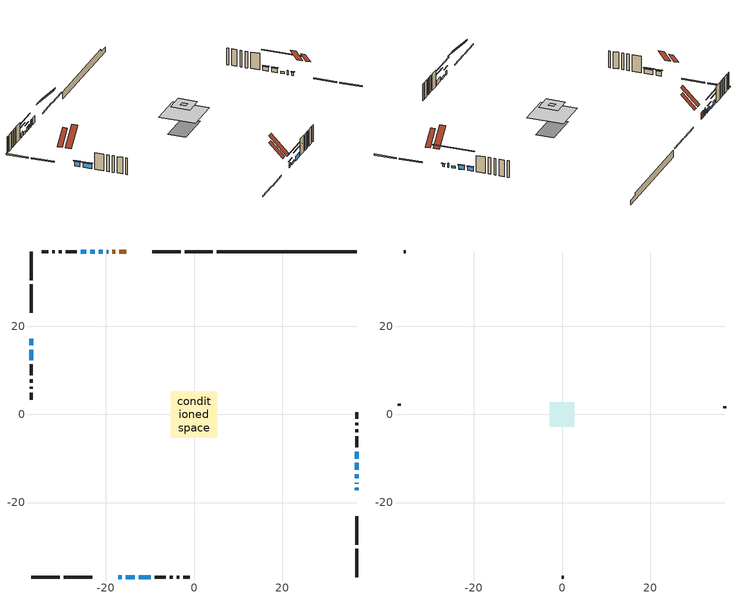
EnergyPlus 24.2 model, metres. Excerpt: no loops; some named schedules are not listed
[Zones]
conditioned space
 floor adiabatic (AdiabaticFloorConstruction): -5.29,-5.29 -5.29,5.29 5.29,5.29 5.29,-5.29 z3.5
 floor foundation (Slab1 construction): -5.33,-2.6 -5.33,2.6 5.33,2.6 5.33,-2.6 z-1.07
 wall outside (RimJoist1 construction): 4.29,36.92 -2.08,36.92 / -36.92,-36.92 -30.55,-36.92 / -36.92,36.92 -36.92,30.55 / 36.92,-36.92 36.92,-30.55 z1.06:1.36
 wall outside (RimJoist3 construction): -3.01,36.92 -9.51,36.92 / -29.62,-36.92 -23.12,-36.92 / -36.92,29.62 -36.92,23.12 / 36.92,-29.62 36.92,-23.12 z1.06:1.36
 wall outside (AdiabaticWallConstruction 1): -15.42,36.92 -17.01,36.92 / -17.93,36.92 -18.61,36.92 z1.06:3.09
 wall outside (AdiabaticWallConstruction): -19.54,36.92 -19.85,36.92 / 36.92,-15.77 36.92,-15.46 / -20.77,36.92 -21.59,36.92 / -17.21,-36.92 -16.39,-36.92 / 36.92,-12.59 36.92,-10.97 / 36.92,-10.04 36.92,-8.41 z1.06:2.28; 36.92,-17.21 36.92,-16.7 z1.06:1.82; 36.92,-14.54 36.92,-13.52 / -22.51,36.92 -23.53,36.92 / -15.47,-36.92 -13.43,-36.92 z1.06:1.67; -24.46,36.92 -25.68,36.92 / -12.51,-36.92 -9.87,-36.92 / -36.92,17.21 -36.92,15.68 / -36.92,14.76 -36.92,12.32 z1.06:2.38
 wall outside (Wall1 construction): -26.61,36.92 -29.1,36.92 / -8.94,-36.92 -6.45,-36.92 / -36.92,11.39 -36.92,8.9 / 36.92,-7.48 36.92,-4.99 z1.06:5.94
 wall outside (Wall2 construction): -30.03,36.92 -30.74,36.92 / -5.52,-36.92 -4.8,-36.92 / -36.92,7.97 -36.92,7.25 / 36.92,-4.06 36.92,-3.35 z1.06:5.94
 wall outside (Wall3 construction): -31.67,36.92 -32.17,36.92 / -3.87,-36.92 -3.38,-36.92 / -36.92,6.32 -36.92,5.83 / 36.92,-2.42 36.92,-1.92 z1.06:5.94
 wall outside (Wall4 construction): -33.1,36.92 -34.6,36.92 / -2.45,-36.92 -0.94,-36.92 / -36.92,4.9 -36.92,3.39 / 36.92,-0.99 36.92,0.51 z1.06:5.94
 wall foundation (FoundationWall1 construction): 5.22,36.92,-1.07 5.22,36.92,1.06 33.75,36.92,1.06 33.75,36.92,0.28 36.92,36.92,0.28 36.92,36.92,-1.07
 window (WindowConstruction 9): -19.54,36.92 -19.84,36.92 z1.06:2.28
 window (WindowConstruction 6): 36.92,-17.21 36.92,-16.7 z1.06:1.82
 window (WindowConstruction 10): 36.92,-15.77 36.92,-15.47 z1.06:2.28
 window (WindowConstruction 7): -20.77,36.92 -21.59,36.92 z1.06:2.28
 window (WindowConstruction 8): -17.21,-36.92 -16.39,-36.92 z1.06:2.28
 window (WindowConstruction 11): 36.92,-14.54 36.92,-13.52 z1.06:1.67
 window (WindowConstruction 12): -22.52,36.92 -23.53,36.92 z1.06:1.67
 window (WindowConstruction 13): -15.47,-36.92 -13.44,-36.92 z1.06:1.67
 window (WindowConstruction): 36.92,-12.59 36.92,-10.97 z1.06:2.28
 window (WindowConstruction 1): -24.46,36.92 -25.68,36.92 z1.06:2.38
 window (WindowConstruction 2): -12.51,-36.92 -9.87,-36.92 z1.06:2.38
 window (WindowConstruction 3): -36.92,17.21 -36.92,15.68 z1.06:2.38
 window (WindowConstruction 4): -36.92,14.76 -36.92,12.32 z1.06:2.38
 window (WindowConstruction 5): 36.92,-10.04 36.92,-8.41 z1.06:2.28
 door (Door): -15.42,36.92 -17.01,36.92 z1.06:3.09
 door (Door 1): -17.94,36.92 -18.61,36.92 z1.06:3.09
 ceiling adiabatic (AdiabaticFloorConstruction): 5.29,-5.29 5.29,5.29 -5.29,5.29 -5.29,-5.29 z3.5
 roof outside (Roof1 construction): -11.84,36.92,5.94 -11.84,32.96,9.9 -10.44,32.96,9.9 -10.44,36.92,5.94; -20.79,-36.92,5.94 -20.79,-32.96,9.9 -22.19,-32.96,9.9 -22.19,-36.92,5.94; -36.92,20.79,5.94 -32.96,20.79,9.9 -32.96,22.19,9.9 -36.92,22.19,5.94; 36.92,-20.79,5.94 32.96,-20.79,9.9 32.96,-22.19,9.9 36.92,-22.19,5.94
attic - vented
 floor to conditioned space (Floor1 construction Reversed): -0.75,-0.75 -0.75,0.75 0.75,0.75 0.75,-0.75 z5.94
 floor to conditioned space (Floor2 construction Reversed): -2.8,-2.8 -2.8,2.8 2.8,2.8 2.8,-2.8 z5.94
 wall outside (Wall5 construction): -35.53,36.92 -35.99,36.92 / -0.01,-36.92 0.44,-36.92 / -36.92,2.46 -36.92,2.01 / 36.92,1.44 36.92,1.9 z1.06:5.94
 roof outside (Roof2 construction): -14.49,36.92,5.94 -14.49,32.05,10.81 -12.77,32.05,10.81 -12.77,36.92,5.94; -18.14,-36.92,5.94 -18.14,-32.05,10.81 -19.86,-32.05,10.81 -19.86,-36.92,5.94; -36.92,18.14,5.94 -32.05,18.14,10.81 -32.05,19.86,10.81 -36.92,19.86,5.94; 36.92,-18.14,5.94 32.05,-18.14,10.81 32.05,-19.86,10.81 36.92,-19.86,5.94
shading: 36.92,-16.5 36.92,-17.41 37.22,-17.41 37.22,-16.5 z2.02; -22.5,36.92 -19.86,36.92 -19.86,37.07 -22.5,37.07 z3.19; -15.48,-36.92 -18.12,-36.92 -18.12,-37.07 -15.48,-37.07 z3.19; 36.92,-8.03 36.92,-20.03 37.22,-20.03 37.22,-8.03 z7.16; -27.19,36.92 -18.86,36.92 -18.86,37.07 -27.19,37.07 z5.33; -9.77,-36.92 -19.13,-36.92 -19.13,-37.07 -9.77,-37.07 z5.33; 36.92,-10.82 36.92,-12.74 37.22,-12.74 37.22,-10.82 z2.43; -27.51,36.92 -22.63,36.92 -22.63,37.07 -27.51,37.07 z4.21; -8.04,-36.92 -14.34,-36.92 -14.34,-37.07 -8.04,-37.07 z4.21; -36.92,15.39 -36.92,17.51 -37.22,17.51 -37.22,15.39 z2.68; -36.92,12.02 -36.92,15.05 -37.22,15.05 -37.22,12.02 z2.68; 36.92,-8.26 36.92,-10.19 37.22,-10.19 37.22,-8.26 z2.43
[Building]
Building 1: Terrain=Suburbs
[Site:Location]
Ottawa Intl AP_ON: Latitude {deg}=45.32; Longitude {deg}=-75.67; Time Zone {hr}=-5; Elevation {m}=115; Keep Site Location Information=Yes
[Site:GroundTemperature:Shallow]
1.18808, -1.19398, -1.38475, -0.254337, 4.28362, 8.80044, 12.7163, 15.1969, 15.4076, 13.3901, 9.57408, 5.19582
[Site:WaterMainsTemperature]
Calculation Method=Schedule; Temperature Schedule=mains temperature schedule
[Material] Roughness=Rough; Thermal Absorptance=0.9
Name | Thickness {m} | Conductivity {W/m-K} | Density {kg/m3} | Specific Heat {J/kg-K} | Solar Absorptance | Visible Absorptance
asphalt or fiberglass shingles | 0.00635 | 0.162714 | 1121.4 | 1465.45 | 0.4 | 0.4
ceiling loosefill ins | 0.0846667 | 0.0480833 | 16.02 | 1046.75 | 0.7 | 0.7
ceiling stud and cavity | 0.1397 | 0.0978263 | 65.682 | 1177.47 | 0.7 | 0.7
ceiling stud and cavity 1 | 0.1397 | 0.0942247 | 65.682 | 1177.47 | 0.7 | 0.7
concrete 4.0 in. | 0.1016 | 1.803125 | 2242.8 | 837.4 | 0.7 | 0.7
concrete 8.0 in. | 0.2032 | 1.803125 | 2242.8 | 837.4 | 0.7 | 0.7
door material | 0.04445 | 0.188738 | 512.64 | 1214.23 | 0.7 | 0.7
floor covering | 0.0127 | 0.0433444 | 54.468 | 1339.84 | 0.6 | 0.6
floor rigid ins; wall rigid ins | 0.512978 | 0.029427 | 32.04 | 1214.23 | 0.7 | 0.7
floor stud and cavity | 0.1397 | 1.75129 | 37.0049 | 1207.88 | 0.7 | 0.7
furniture material conditioned space 1 | 0.1524 | 0.115458 | 640.8 | 1214.23 | 0.6 | 0.6
gypsum board | 0.0127 | 0.160291 | 801 | 837.4 | 0.6 | 0.6
osb sheathing 0.5 in. | 0.0127 | 0.115458 | 512.64 | 1214.23 | 0.7 | 0.7
osb sheathing 0.75 in. | 0.01905 | 0.115458 | 512.64 | 1214.23 | 0.7 | 0.7
rim joist stud and cavity | 0.0508 | 0.151479 | 50.32683 | 1063.81 | 0.6 | 0.6
rim joist stud and cavity 1 | 0.0508 | 0.409482 | 50.32683 | 1063.81 | 0.6 | 0.6
roof rigid ins | 0.051816 | 0.029427 | 32.04 | 1214.23 | 0.7 | 0.7
roof stud and cavity | 0.2032 | 0.203013 | 78.34581 | 1123.46 | 0.7 | 0.7
wall stud and cavity | 0.1397 | 0.443252 | 139.0536 | 1170.24 | 0.7 | 0.7
wall stud and cavity 1 | 0.1397 | 0.435945 | 139.0536 | 1170.24 | 0.7 | 0.7
wall stud and cavity 2 | 0.1397 | 0.440789 | 139.0536 | 1170.24 | 0.7 | 0.7
wall stud and cavity 3 | 0.1397 | 0.114486 | 139.0536 | 1170.24 | 0.7 | 0.7
wall stud and cavity 4 | 0.0889 | 6.9971 | 50.32683 | 1063.81 | 0.6 | 0.6
wall stud and cavity 5 | 0.0889 | 0.380278 | 52.3479 | 1209.89 | 0.7 | 0.7
wall stud and cavity 6 | 0.0889 | 0.391764 | 83.0341 | 1211.67 | 0.7 | 0.7
wood siding | 0.0254 | 0.102417 | 544.68 | 1172.36 | 0.4 | 0.4
wood siding 1 | 0.00254 | 0.102417 | 544.68 | 1172.36 | 0.4 | 0.4
wood siding 2; wood siding 3; wood siding 4 | 0.0254 | 0.102417 | 544.68 | 1172.36 | 0.7 | 0.7
[WindowMaterial:SimpleGlazingSystem]
Name | U-Factor {W/m2-K} | Solar Heat Gain Coefficient
WindowMaterial | 2.78392 | 0.68
WindowMaterial 1 | 2.78052 | 0.67
WindowMaterial 2 | 2.78222 | 0.67
WindowMaterial 3 | 2.78847 | 0.69
WindowMaterial 4 | 2.77257 | 0.64
WindowMaterial 5 | 2.74702 | 0.58
WindowMaterial 6 | 3.00026 | 0.58
WindowMaterial 7 | 2.76064 | 0.61
[Construction]
AdiabaticFloorConstruction: floor stud and cavity, floor rigid ins, osb sheathing 0.75 in., floor covering
AdiabaticWallConstruction: wood siding 3, wall rigid ins, wall stud and cavity 5, gypsum board
AdiabaticWallConstruction 1: wood siding 4, wall rigid ins, wall stud and cavity 5, gypsum board
Door; Door 1: door material
Floor1 construction Reversed: gypsum board, ceiling stud and cavity, ceiling loosefill ins
Floor2 construction Reversed: gypsum board, ceiling stud and cavity 1, ceiling loosefill ins
FoundationWall1 construction: concrete 8.0 in.
furniture construction conditioned space 1: furniture material conditioned space 1
PartitionWallConstruction: gypsum board, wall stud and cavity 6, gypsum board
RimJoist1 construction: wood siding 2, rim joist stud and cavity
RimJoist3 construction: wood siding 2, rim joist stud and cavity 1
Roof1 construction: asphalt or fiberglass shingles, roof rigid ins, osb sheathing 0.75 in., roof stud and cavity, gypsum board
Roof2 construction: asphalt or fiberglass shingles
Slab1 construction: concrete 4.0 in.
Wall1 construction: wood siding, osb sheathing 0.5 in., wall stud and cavity, gypsum board
Wall2 construction: wood siding, osb sheathing 0.5 in., wall stud and cavity 1, gypsum board
Wall3 construction: wood siding, osb sheathing 0.5 in., wall stud and cavity 2, gypsum board
Wall4 construction: wood siding, osb sheathing 0.5 in., wall stud and cavity 3, gypsum board
Wall5 construction: wood siding 1, wall stud and cavity 4
WindowConstruction; WindowConstruction 3: WindowMaterial
WindowConstruction 1: WindowMaterial 1
WindowConstruction 10; WindowConstruction 9: WindowMaterial 6
WindowConstruction 11; WindowConstruction 12; WindowConstruction 13: WindowMaterial 7
WindowConstruction 2: WindowMaterial 2
WindowConstruction 4: WindowMaterial 3
WindowConstruction 5; WindowConstruction 7; WindowConstruction 8: WindowMaterial 4
WindowConstruction 6: WindowMaterial 5
[Zone] Multiplier=1; Part of Total Floor Area=Yes
Name | Volume {m3}
attic - vented | 22.9327
conditioned space | 382.5
[Space]
Name | Zone | Volume {m3}
attic - vented 1 | attic - vented | 22.9327
conditioned space 1 | conditioned space | 382.5
[ZoneInfiltration:EffectiveLeakageArea]
infil attic - vented 1: Zone or Space=attic - vented 1; Schedule=Always On Discrete; Effective Air Leakage Area {cm2}=1413.89; Stack Coefficient=0.000677973; Wind Coefficient=1.75924e-05
[ZoneMixing]
whole house fan mix: Zone or Space=attic - vented; Schedule=Always On Continuous; Design Flow Rate Calculation Method=Flow/Zone; Design Flow Rate {m3/s}=0; Source Zone or Space=conditioned space
[SurfaceProperty:ExposedFoundationPerimeter]
Slab1: Exposed Perimeter Calculation Method=TotalExposedPerimeter; Total Exposed Perimeter {m}=31.7
[InternalMass] Zone or ZoneList=conditioned space; Space or SpaceList=conditioned space 1
Name | Construction | Surface Area {m2}
furniture mass conditioned space 1 | furniture construction conditioned space 1 | 66.8802
partition wall mass | PartitionWallConstruction | 167.2
[Lights]
interior lighting: Zone or ZoneList or Space or SpaceList=conditioned space 1; Schedule=interior lighting schedule; Design Level Calculation Method=LightingLevel; Lighting Level {W}=343.2; Return Air Fraction=0; Fraction Radiant=0.6; Fraction Visible=0.2; Fraction Replaceable=1
[People]
occupants: Zone or ZoneList or Space or SpaceList=conditioned space 1; Number of People Schedule=occupants schedule; Number of People Calculation Method=People; Number of People=3; Fraction Radiant=0.314171; Sensible Heat Fraction=0.56303; Activity Level Schedule=occupants activity schedule; Carbon Dioxide Generation Rate {m3/s-W}=0; Enable ASHRAE 55 Comfort Warnings=No; Mean Radiant Temperature Calculation Type=EnclosureAveraged
[ElectricEquipment] Zone or ZoneList or Space or SpaceList=conditioned space 1; Design Level Calculation Method=EquipmentLevel
Name | Schedule | Design Level {W} | Fraction Latent | Fraction Radiant | Fraction Lost
clothes dryer | clothes dryer schedule | 140.772 | 0.015 | 0.081 | 0.85
clothes washer | clothes washer schedule | 32.1985 | 0.03 | 0.162 | 0.7
cooking range | cooking range schedule | 215.147 | 0.08 | 0.432 | 0.2
dishwasher | dishwasher schedule | 66.8632 | 0.3 | 0.18 | 0.4
fridge | fridge schedule | 72.9452 | 0 | 0.6 | 0
mech vent bath fan 0 | mech vent bath fan 0 schedule | 50.2 | 0 | 0 | 1
mech vent house fan | mech vent house fan schedule | 0 | 0 | 0 | 1
mech vent house fan cfis | mech vent house fan cfis schedule | 0 | 0 | 0 | 0
misc plug loads | misc plug loads schedule | 494.7 | 0.045 | 0.513 | 0.1
whole house fan | Always On Discrete | 0 | 0 | 0 | 1
[OtherEquipment] Zone or ZoneList or Space or SpaceList=conditioned space 1; Design Level Calculation Method=EquipmentLevel
Name | Fuel Type | Schedule | Design Level {W} | Fraction Latent | Fraction Radiant | Fraction Lost
clothes dryer 1 | Electricity | clothes dryer schedule | 0 | 0.015 | 0.081 | 0.85
cooking range 1 | Electricity | cooking range schedule | 0 | 0.08 | 0.432 | 0.2
general water use latent | None | general water use schedule | 62.594 | 1 | 0 | 0
general water use sensible | None | general water use schedule | -61.6891 | 0 | 0.6 | 0
mech vent house fan latent load | None | Always On Discrete | 0 | 1 | 0 | 0
mech vent house fan sensible load | None | Always On Discrete | 0 | 0 | 0 | 0
water heater energy adjustment1 | Electricity | Always On Discrete | 0.01 | 0 | 0 | 1
[ZoneInfiltration:DesignFlowRate] Zone or ZoneList or Space or SpaceList=conditioned space 1; Schedule=Always On Discrete; Design Flow Rate Calculation Method=Flow/Zone; Design Flow Rate {m3/s}=0
infil flow; natural vent flow; whole house fan flow
[Foundation:Kiva]
Foundation Kiva 1: Initial Indoor Air Temperature {C}=18; Wall Height Above Grade {m}=1.06; Wall Depth Below Slab {m}=0.2032
[Foundation:Kiva:Settings]
Soil Conductivity {W/m-K}=0.849921; Soil Density {kg/m3}=1842.3; Soil Specific Heat {J/kg-K}=418.7; Ground Solar Absorptivity=0.9; Ground Thermal Absorptivity=0.9; Ground Surface Roughness {m}=0.03; Far-Field Width {m}=40; Deep-Ground Boundary Condition=ZeroFlux; Deep-Ground Depth {m}=40; Minimum Cell Dimension {m}=0.2; Maximum Cell Growth Coefficient=3; Simulation Timestep=Timestep
[Exterior:Lights]
exterior lighting: Schedule=exterior lighting schedule; Design Level {W}=75.6
[Schedule:Constant]
Name | Hourly Value
Always On Continuous; mech vent house fan schedule; mech vent house fan cfis schedule; Always On Discrete | 1
occupants activity schedule | 117.228
fridge schedule | 0
[Schedule:Week:Daily]
interior lighting schedule Week Rule - Jan1-Jan27: interior lighting schedule day, interior lighting schedule day, interior lighting schedule day, interior lighting schedule day, interior lighting schedule day, interior lighting schedule day, interior lighting schedule day, interior lighting schedule default day, interior lighting schedule default day, interior lighting schedule default day, interior lighting schedule default day, interior lighting schedule default day
interior lighting schedule Week Rule - Jan28-Feb3: interior lighting schedule day, interior lighting schedule day, interior lighting schedule day, interior lighting schedule day, interior lighting schedule day 1, interior lighting schedule day 1, interior lighting schedule day 1, interior lighting schedule default day, interior lighting schedule default day, interior lighting schedule default day, interior lighting schedule default day, interior lighting schedule default day
interior lighting schedule Week Rule - Feb4-Feb24: interior lighting schedule day 1, interior lighting schedule day 1, interior lighting schedule day 1, interior lighting schedule day 1, interior lighting schedule day 1, interior lighting schedule day 1, interior lighting schedule day 1, interior lighting schedule default day, interior lighting schedule default day, interior lighting schedule default day, interior lighting schedule default day, interior lighting schedule default day
interior lighting schedule Week Rule - Feb25-Mar3: interior lighting schedule day 1, interior lighting schedule day 1, interior lighting schedule day 1, interior lighting schedule day 1, interior lighting schedule day 2, interior lighting schedule day 2, interior lighting schedule day 2, interior lighting schedule default day, interior lighting schedule default day, interior lighting schedule default day, interior lighting schedule default day, interior lighting schedule default day
interior lighting schedule Week Rule - Mar4-Mar31: interior lighting schedule day 2, interior lighting schedule day 2, interior lighting schedule day 2, interior lighting schedule day 2, interior lighting schedule day 2, interior lighting schedule day 2, interior lighting schedule day 2, interior lighting schedule default day, interior lighting schedule default day, interior lighting schedule default day, interior lighting schedule default day, interior lighting schedule default day
interior lighting schedule Week Rule - Apr1-Apr28: interior lighting schedule day 3, interior lighting schedule day 3, interior lighting schedule day 3, interior lighting schedule day 3, interior lighting schedule day 3, interior lighting schedule day 3, interior lighting schedule day 3, interior lighting schedule default day, interior lighting schedule default day, interior lighting schedule default day, interior lighting schedule default day, interior lighting schedule default day
interior lighting schedule Week Rule - Apr29-May5: interior lighting schedule day 3, interior lighting schedule day 3, interior lighting schedule day 4, interior lighting schedule day 4, interior lighting schedule day 4, interior lighting schedule day 4, interior lighting schedule day 4, interior lighting schedule default day, interior lighting schedule default day, interior lighting schedule default day, interior lighting schedule default day, interior lighting schedule default day
interior lighting schedule Week Rule - May6-May26: interior lighting schedule day 4, interior lighting schedule day 4, interior lighting schedule day 4, interior lighting schedule day 4, interior lighting schedule day 4, interior lighting schedule day 4, interior lighting schedule day 4, interior lighting schedule default day, interior lighting schedule default day, interior lighting schedule default day, interior lighting schedule default day, interior lighting schedule default day
interior lighting schedule Week Rule - May27-Jun2: interior lighting schedule day 4, interior lighting schedule day 4, interior lighting schedule day 4, interior lighting schedule day 4, interior lighting schedule day 4, interior lighting schedule day 5, interior lighting schedule day 5, interior lighting schedule default day, interior lighting schedule default day, interior lighting schedule default day, interior lighting schedule default day, interior lighting schedule default day
interior lighting schedule Week Rule - Jun3-Jun30: interior lighting schedule day 5, interior lighting schedule day 5, interior lighting schedule day 5, interior lighting schedule day 5, interior lighting schedule day 5, interior lighting schedule day 5, interior lighting schedule day 5, interior lighting schedule default day, interior lighting schedule default day, interior lighting schedule default day, interior lighting schedule default day, interior lighting schedule default day
interior lighting schedule Week Rule - Jul1-Jul28: interior lighting schedule day 6, interior lighting schedule day 6, interior lighting schedule day 6, interior lighting schedule day 6, interior lighting schedule day 6, interior lighting schedule day 6, interior lighting schedule day 6, interior lighting schedule default day, interior lighting schedule default day, interior lighting schedule default day, interior lighting schedule default day, interior lighting schedule default day
interior lighting schedule Week Rule - Jul29-Aug4: interior lighting schedule day 6, interior lighting schedule day 6, interior lighting schedule day 6, interior lighting schedule day 7, interior lighting schedule day 7, interior lighting schedule day 7, interior lighting schedule day 7, interior lighting schedule default day, interior lighting schedule default day, interior lighting schedule default day, interior lighting schedule default day, interior lighting schedule default day
interior lighting schedule Week Rule - Aug5-Aug25: interior lighting schedule day 7, interior lighting schedule day 7, interior lighting schedule day 7, interior lighting schedule day 7, interior lighting schedule day 7, interior lighting schedule day 7, interior lighting schedule day 7, interior lighting schedule default day, interior lighting schedule default day, interior lighting schedule default day, interior lighting schedule default day, interior lighting schedule default day
interior lighting schedule Week Rule - Aug26-Sep1: interior lighting schedule day 7, interior lighting schedule day 7, interior lighting schedule day 7, interior lighting schedule day 7, interior lighting schedule day 7, interior lighting schedule day 7, interior lighting schedule day 8, interior lighting schedule default day, interior lighting schedule default day, interior lighting schedule default day, interior lighting schedule default day, interior lighting schedule default day
interior lighting schedule Week Rule - Sep2-Sep29: interior lighting schedule day 8, interior lighting schedule day 8, interior lighting schedule day 8, interior lighting schedule day 8, interior lighting schedule day 8, interior lighting schedule day 8, interior lighting schedule day 8, interior lighting schedule default day, interior lighting schedule default day, interior lighting schedule default day, interior lighting schedule default day, interior lighting schedule default day
interior lighting schedule Week Rule - Sep30-Oct6: interior lighting schedule day 8, interior lighting schedule day 9, interior lighting schedule day 9, interior lighting schedule day 9, interior lighting schedule day 9, interior lighting schedule day 9, interior lighting schedule day 9, interior lighting schedule default day, interior lighting schedule default day, interior lighting schedule default day, interior lighting schedule default day, interior lighting schedule default day
interior lighting schedule Week Rule - Oct7-Oct27: interior lighting schedule day 9, interior lighting schedule day 9, interior lighting schedule day 9, interior lighting schedule day 9, interior lighting schedule day 9, interior lighting schedule day 9, interior lighting schedule day 9, interior lighting schedule default day, interior lighting schedule default day, interior lighting schedule default day, interior lighting schedule default day, interior lighting schedule default day
interior lighting schedule Week Rule - Oct28-Nov3: interior lighting schedule day 9, interior lighting schedule day 9, interior lighting schedule day 9, interior lighting schedule day 9, interior lighting schedule day 10, interior lighting schedule day 10, interior lighting schedule day 10, interior lighting schedule default day, interior lighting schedule default day, interior lighting schedule default day, interior lighting schedule default day, interior lighting schedule default day
interior lighting schedule Week Rule - Nov4-Nov24: interior lighting schedule day 10, interior lighting schedule day 10, interior lighting schedule day 10, interior lighting schedule day 10, interior lighting schedule day 10, interior lighting schedule day 10, interior lighting schedule day 10, interior lighting schedule default day, interior lighting schedule default day, interior lighting schedule default day, interior lighting schedule default day, interior lighting schedule default day
interior lighting schedule Week Rule - Nov25-Dec1: interior lighting schedule day 10, interior lighting schedule day 10, interior lighting schedule day 10, interior lighting schedule day 10, interior lighting schedule day 10, interior lighting schedule day 10, interior lighting schedule day 11, interior lighting schedule default day, interior lighting schedule default day, interior lighting schedule default day, interior lighting schedule default day, interior lighting schedule default day
interior lighting schedule Week Rule - Dec2-Dec31: interior lighting schedule day 11, interior lighting schedule day 11, interior lighting schedule day 11, interior lighting schedule day 11, interior lighting schedule day 11, interior lighting schedule day 11, interior lighting schedule day 11, interior lighting schedule default day, interior lighting schedule default day, interior lighting schedule default day, interior lighting schedule default day, interior lighting schedule default day
occupants schedule Week Rule - Jan1-Dec31: occupants schedule day, occupants schedule day, occupants schedule day, occupants schedule day, occupants schedule day, occupants schedule day, occupants schedule day, occupants schedule default day, occupants schedule default day, occupants schedule default day, occupants schedule default day, occupants schedule default day
clothes dryer schedule Week Rule - Jan1-Dec31: clothes dryer schedule day, clothes dryer schedule day, clothes dryer schedule day, clothes dryer schedule day, clothes dryer schedule day, clothes dryer schedule day, clothes dryer schedule day, clothes dryer schedule default day, clothes dryer schedule default day, clothes dryer schedule default day, clothes dryer schedule default day, clothes dryer schedule default day
clothes washer schedule Week Rule - Jan1-Dec31: clothes washer schedule day, clothes washer schedule day, clothes washer schedule day, clothes washer schedule day, clothes washer schedule day, clothes washer schedule day, clothes washer schedule day, clothes washer schedule default day, clothes washer schedule default day, clothes washer schedule default day, clothes washer schedule default day, clothes washer schedule default day
cooking range schedule Week Rule - Jan1-Dec31: cooking range schedule day, cooking range schedule day, cooking range schedule day, cooking range schedule day, cooking range schedule day, cooking range schedule day, cooking range schedule day, cooking range schedule default day, cooking range schedule default day, cooking range schedule default day, cooking range schedule default day, cooking range schedule default day
dishwasher schedule Week Rule - Jan1-Dec31: dishwasher schedule day, dishwasher schedule day, dishwasher schedule day, dishwasher schedule day, dishwasher schedule day, dishwasher schedule day, dishwasher schedule day, dishwasher schedule default day, dishwasher schedule default day, dishwasher schedule default day, dishwasher schedule default day, dishwasher schedule default day
mech vent bath fan 0 schedule Week Rule - Jan1-Dec31: mech vent bath fan 0 schedule day, mech vent bath fan 0 schedule day, mech vent bath fan 0 schedule day, mech vent bath fan 0 schedule day, mech vent bath fan 0 schedule day, mech vent bath fan 0 schedule day, mech vent bath fan 0 schedule day, mech vent bath fan 0 schedule default day, mech vent bath fan 0 schedule default day, mech vent bath fan 0 schedule default day, mech vent bath fan 0 schedule default day, mech vent bath fan 0 schedule default day
misc plug loads schedule Week Rule - Jan1-Dec31: misc plug loads schedule day, misc plug loads schedule day, misc plug loads schedule day, misc plug loads schedule day, misc plug loads schedule day, misc plug loads schedule day, misc plug loads schedule day, misc plug loads schedule default day, misc plug loads schedule default day, misc plug loads schedule default day, misc plug loads schedule default day, misc plug loads schedule default day
general water use schedule Week Rule - Jan1-Dec31: general water use schedule day, general water use schedule day, general water use schedule day, general water use schedule day, general water use schedule day, general water use schedule day, general water use schedule day, general water use schedule default day, general water use schedule default day, general water use schedule default day, general water use schedule default day, general water use schedule default day
exterior lighting schedule Week Rule - Jan1-Jan27: exterior lighting schedule day, exterior lighting schedule day, exterior lighting schedule day, exterior lighting schedule day, exterior lighting schedule day, exterior lighting schedule day, exterior lighting schedule day, exterior lighting schedule default day, exterior lighting schedule default day, exterior lighting schedule default day, exterior lighting schedule default day, exterior lighting schedule default day
exterior lighting schedule Week Rule - Jan28-Feb3: exterior lighting schedule day, exterior lighting schedule day, exterior lighting schedule day, exterior lighting schedule day, exterior lighting schedule day 1, exterior lighting schedule day 1, exterior lighting schedule day 1, exterior lighting schedule default day, exterior lighting schedule default day, exterior lighting schedule default day, exterior lighting schedule default day, exterior lighting schedule default day
exterior lighting schedule Week Rule - Feb4-Feb24: exterior lighting schedule day 1, exterior lighting schedule day 1, exterior lighting schedule day 1, exterior lighting schedule day 1, exterior lighting schedule day 1, exterior lighting schedule day 1, exterior lighting schedule day 1, exterior lighting schedule default day, exterior lighting schedule default day, exterior lighting schedule default day, exterior lighting schedule default day, exterior lighting schedule default day
exterior lighting schedule Week Rule - Feb25-Mar3: exterior lighting schedule day 1, exterior lighting schedule day 1, exterior lighting schedule day 1, exterior lighting schedule day 1, exterior lighting schedule day 2, exterior lighting schedule day 2, exterior lighting schedule day 2, exterior lighting schedule default day, exterior lighting schedule default day, exterior lighting schedule default day, exterior lighting schedule default day, exterior lighting schedule default day
exterior lighting schedule Week Rule - Mar4-Mar31: exterior lighting schedule day 2, exterior lighting schedule day 2, exterior lighting schedule day 2, exterior lighting schedule day 2, exterior lighting schedule day 2, exterior lighting schedule day 2, exterior lighting schedule day 2, exterior lighting schedule default day, exterior lighting schedule default day, exterior lighting schedule default day, exterior lighting schedule default day, exterior lighting schedule default day
exterior lighting schedule Week Rule - Apr1-Apr28: exterior lighting schedule day 3, exterior lighting schedule day 3, exterior lighting schedule day 3, exterior lighting schedule day 3, exterior lighting schedule day 3, exterior lighting schedule day 3, exterior lighting schedule day 3, exterior lighting schedule default day, exterior lighting schedule default day, exterior lighting schedule default day, exterior lighting schedule default day, exterior lighting schedule default day
exterior lighting schedule Week Rule - Apr29-May5: exterior lighting schedule day 3, exterior lighting schedule day 3, exterior lighting schedule day 4, exterior lighting schedule day 4, exterior lighting schedule day 4, exterior lighting schedule day 4, exterior lighting schedule day 4, exterior lighting schedule default day, exterior lighting schedule default day, exterior lighting schedule default day, exterior lighting schedule default day, exterior lighting schedule default day
exterior lighting schedule Week Rule - May6-May26: exterior lighting schedule day 4, exterior lighting schedule day 4, exterior lighting schedule day 4, exterior lighting schedule day 4, exterior lighting schedule day 4, exterior lighting schedule day 4, exterior lighting schedule day 4, exterior lighting schedule default day, exterior lighting schedule default day, exterior lighting schedule default day, exterior lighting schedule default day, exterior lighting schedule default day
exterior lighting schedule Week Rule - May27-Jun2: exterior lighting schedule day 4, exterior lighting schedule day 4, exterior lighting schedule day 4, exterior lighting schedule day 4, exterior lighting schedule day 4, exterior lighting schedule day 5, exterior lighting schedule day 5, exterior lighting schedule default day, exterior lighting schedule default day, exterior lighting schedule default day, exterior lighting schedule default day, exterior lighting schedule default day
exterior lighting schedule Week Rule - Jun3-Jun30: exterior lighting schedule day 5, exterior lighting schedule day 5, exterior lighting schedule day 5, exterior lighting schedule day 5, exterior lighting schedule day 5, exterior lighting schedule day 5, exterior lighting schedule day 5, exterior lighting schedule default day, exterior lighting schedule default day, exterior lighting schedule default day, exterior lighting schedule default day, exterior lighting schedule default day
exterior lighting schedule Week Rule - Jul1-Jul28: exterior lighting schedule day 6, exterior lighting schedule day 6, exterior lighting schedule day 6, exterior lighting schedule day 6, exterior lighting schedule day 6, exterior lighting schedule day 6, exterior lighting schedule day 6, exterior lighting schedule default day, exterior lighting schedule default day, exterior lighting schedule default day, exterior lighting schedule default day, exterior lighting schedule default day
exterior lighting schedule Week Rule - Jul29-Aug4: exterior lighting schedule day 6, exterior lighting schedule day 6, exterior lighting schedule day 6, exterior lighting schedule day 7, exterior lighting schedule day 7, exterior lighting schedule day 7, exterior lighting schedule day 7, exterior lighting schedule default day, exterior lighting schedule default day, exterior lighting schedule default day, exterior lighting schedule default day, exterior lighting schedule default day
exterior lighting schedule Week Rule - Aug5-Aug25: exterior lighting schedule day 7, exterior lighting schedule day 7, exterior lighting schedule day 7, exterior lighting schedule day 7, exterior lighting schedule day 7, exterior lighting schedule day 7, exterior lighting schedule day 7, exterior lighting schedule default day, exterior lighting schedule default day, exterior lighting schedule default day, exterior lighting schedule default day, exterior lighting schedule default day
exterior lighting schedule Week Rule - Aug26-Sep1: exterior lighting schedule day 7, exterior lighting schedule day 7, exterior lighting schedule day 7, exterior lighting schedule day 7, exterior lighting schedule day 7, exterior lighting schedule day 7, exterior lighting schedule day 8, exterior lighting schedule default day, exterior lighting schedule default day, exterior lighting schedule default day, exterior lighting schedule default day, exterior lighting schedule default day
[Schedule:Year]
interior lighting schedule: interior lighting schedule Week Rule - Jan1-Jan27, 1, 1, 1, 27, interior lighting schedule Week Rule - Jan28-Feb3, 1, 28, 2, 3, interior lighting schedule Week Rule - Feb4-Feb24, 2, 4, 2, 24, interior lighting schedule Week Rule - Feb25-Mar3, 2, 25, 3, 3, interior lighting schedule Week Rule - Mar4-Mar31, 3, 4, 3, 31, interior lighting schedule Week Rule - Apr1-Apr28, 4, 1, 4, 28, interior lighting schedule Week Rule - Apr29-May5, 4, 29, 5, 5, interior lighting schedule Week Rule - May6-May26, 5, 6, 5, 26, interior lighting schedule Week Rule - May27-Jun2, 5, 27, 6, 2, interior lighting schedule Week Rule - Jun3-Jun30, 6, 3, 6, 30, interior lighting schedule Week Rule - Jul1-Jul28, 7, 1, 7, 28, interior lighting schedule Week Rule - Jul29-Aug4, 7, 29, 8, 4, interior lighting schedule Week Rule - Aug5-Aug25, 8, 5, 8, 25, interior lighting schedule Week Rule - Aug26-Sep1, 8, 26, 9, 1, interior lighting schedule Week Rule - Sep2-Sep29, 9, 2, 9, 29, interior lighting schedule Week Rule - Sep30-Oct6, 9, 30, 10, 6, interior lighting schedule Week Rule - Oct7-Oct27, 10, 7, 10, 27, interior lighting schedule Week Rule - Oct28-Nov3, 10, 28, 11, 3, interior lighting schedule Week Rule - Nov4-Nov24, 11, 4, 11, 24, interior lighting schedule Week Rule - Nov25-Dec1, 11, 25, 12, 1, interior lighting schedule Week Rule - Dec2-Dec31, 12, 2, 12, 31
occupants schedule: occupants schedule Week Rule - Jan1-Dec31, 1, 1, 12, 31
clothes dryer schedule: clothes dryer schedule Week Rule - Jan1-Dec31, 1, 1, 12, 31
clothes washer schedule: clothes washer schedule Week Rule - Jan1-Dec31, 1, 1, 12, 31
cooking range schedule: cooking range schedule Week Rule - Jan1-Dec31, 1, 1, 12, 31
dishwasher schedule: dishwasher schedule Week Rule - Jan1-Dec31, 1, 1, 12, 31
mech vent bath fan 0 schedule: mech vent bath fan 0 schedule Week Rule - Jan1-Dec31, 1, 1, 12, 31
misc plug loads schedule: misc plug loads schedule Week Rule - Jan1-Dec31, 1, 1, 12, 31
general water use schedule: general water use schedule Week Rule - Jan1-Dec31, 1, 1, 12, 31
exterior lighting schedule: exterior lighting schedule Week Rule - Jan1-Jan27, 1, 1, 1, 27, exterior lighting schedule Week Rule - Jan28-Feb3, 1, 28, 2, 3, exterior lighting schedule Week Rule - Feb4-Feb24, 2, 4, 2, 24, exterior lighting schedule Week Rule - Feb25-Mar3, 2, 25, 3, 3, exterior lighting schedule Week Rule - Mar4-Mar31, 3, 4, 3, 31, exterior lighting schedule Week Rule - Apr1-Apr28, 4, 1, 4, 28, exterior lighting schedule Week Rule - Apr29-May5, 4, 29, 5, 5, exterior lighting schedule Week Rule - May6-May26, 5, 6, 5, 26, exterior lighting schedule Week Rule - May27-Jun2, 5, 27, 6, 2, exterior lighting schedule Week Rule - Jun3-Jun30, 6, 3, 6, 30, exterior lighting schedule Week Rule - Jul1-Jul28, 7, 1, 7, 28, exterior lighting schedule Week Rule - Jul29-Aug4, 7, 29, 8, 4, exterior lighting schedule Week Rule - Aug5-Aug25, 8, 5, 8, 25, exterior lighting schedule Week Rule - Aug26-Sep1, 8, 26, 9, 1, exterior lighting schedule Week Rule - Sep2-Sep29, 9, 2, 9, 29, exterior lighting schedule Week Rule - Sep30-Oct6, 9, 30, 10, 6, exterior lighting schedule Week Rule - Oct7-Oct27, 10, 7, 10, 27, exterior lighting schedule Week Rule - Oct28-Nov3, 10, 28, 11, 3, exterior lighting schedule Week Rule - Nov4-Nov24, 11, 4, 11, 24, exterior lighting schedule Week Rule - Nov25-Dec1, 11, 25, 12, 1, exterior lighting schedule Week Rule - Dec2-Dec31, 12, 2, 12, 31
[Schedule:Compact]
mains temperature schedule: Through: 01/01, For: AllDays, Until: 24:00, 5.98056, Through: 01/02, For: AllDays, Until: 24:00, 5.90111, Through: 01/03, For: AllDays, Until: 24:00, 5.82222, Through: 01/04, For: AllDays, Until: 24:00, 5.74556, Through: 01/05, For: AllDays, Until: 24:00, 5.66944, Through: 01/06, For: AllDays, Until: 24:00, 5.595, Through: 01/07, For: AllDays, Until: 24:00, 5.52222, Through: 01/08, For: AllDays, Until: 24:00, 5.45, Through: 01/09, For: AllDays, Until: 24:00, 5.38, Through: 01/10, For: AllDays, Until: 24:00, 5.31111, Through: 01/11, For: AllDays, Until: 24:00, 5.24333, Through: 01/12, For: AllDays, Until: 24:00, 5.17778, Through: 01/13, For: AllDays, Until: 24:00, 5.11333, Through: 01/14, For: AllDays, Until: 24:00, 5.05, Through: 01/15, For: AllDays, Until: 24:00, 4.98833, Through: 01/16, For: AllDays, Until: 24:00, 4.92889, Through: 01/17, For: AllDays, Until: 24:00, 4.87, Through: 01/18, For: AllDays, Until: 24:00, 4.81333, Through: 01/19, For: AllDays, Until: 24:00, 4.75833, Through: 01/20, For: AllDays, Until: 24:00, 4.70444, Through: 01/21, For: AllDays, Until: 24:00, 4.65278, Through: 01/22, For: AllDays, Until: 24:00, 4.60222, Through: 01/23, For: AllDays, Until: 24:00, 4.55333, Through: 01/24, For: AllDays, Until: 24:00, 4.50667, Through: 01/25, For: AllDays, Until: 24:00, 4.46111, Through: 01/26, For: AllDays, Until: 24:00, 4.41722, Through: 01/27, For: AllDays, Until: 24:00, 4.37556, Through: 01/28, For: AllDays, Until: 24:00, 4.335, Through: 01/29, For: AllDays, Until: 24:00, 4.29667, Through: 01/30, For: AllDays, Until: 24:00, 4.26, Through: 01/31, For: AllDays, Until: 24:00, 4.225, Through: 02/01, For: AllDays, Until: 24:00, 4.19167, Through: 02/02, For: AllDays, Until: 24:00, 4.16, Through: 02/03, For: AllDays, Until: 24:00, 4.13056, Through: 02/04, For: AllDays, Until: 24:00, 4.10278, Through: 02/05, For: AllDays, Until: 24:00, 4.07667, Through: 02/06, For: AllDays, Until: 24:00, 4.05222, Through: 02/07, For: AllDays, Until: 24:00, 4.03, Through: 02/08, For: AllDays, Until: 24:00, 4.00889, Through: 02/09, For: AllDays, Until: 24:00, 3.99056, Through: 02/10, For: AllDays, Until: 24:00, 3.97333, Through: 02/11, For: AllDays, Until: 24:00, 3.95833, Through: 02/12, For: AllDays, Until: 24:00, 3.945, Through: 02/13, For: AllDays, Until: 24:00, 3.93333, Through: 02/14, For: AllDays, Until: 24:00, 3.92389, Through: 02/15, For: AllDays, Until: 24:00, 3.91611, Through: 02/16, For: AllDays, Until: 24:00, 3.91, Through: 02/17, For: AllDays, Until: 24:00, 3.90611, Through: 02/18, For: AllDays, Until: 24:00, 3.90389, Through: 02/19, For: AllDays, Until: 24:00, 3.90389, Through: 02/20, For: AllDays, Until: 24:00, 3.905, Through: 02/21, For: AllDays, Until: 24:00, 3.90889, Through: 02/22, For: AllDays, Until: 24:00, 3.91389, Through: 02/23, For: AllDays, Until: 24:00, 3.92111, Through: 02/24, For: AllDays, Until: 24:00, 3.93, Through: 02/25, For: AllDays, Until: 24:00, 3.94056, Through: 02/26, For: AllDays, Until: 24:00, 3.95333, Through: 02/27, For: AllDays, Until: 24:00, 3.96778, Through: 02/28, For: AllDays, Until: 24:00, 3.98444, Through: 03/01, For: AllDays, Until: 24:00, 4.00278, Through: 03/02, For: AllDays, Until: 24:00, 4.02278, Through: 03/03, For: AllDays, Until: 24:00, 4.04444, Through: 03/04, For: AllDays, Until: 24:00, 4.06833, Through: 03/05, For: AllDays, Until: 24:00, 4.09389, Through: 03/06, For: AllDays, Until: 24:00, 4.12111, Through: 03/07, For: AllDays, Until: 24:00, 4.15, Through: 03/08, For: AllDays, Until: 24:00, 4.18111, Through: 03/09, For: AllDays, Until: 24:00, 4.21333, Through: 03/10, For: AllDays, Until: 24:00, 4.24778, Through: 03/11, For: AllDays, Until: 24:00, 4.28389, Through: 03/12, For: AllDays, Until: 24:00, 4.32222, Through: 03/13, For: AllDays, Until: 24:00, 4.36167, Through: 03/14, For: AllDays, Until: 24:00, 4.40333, Through: 03/15, For: AllDays, Until: 24:00, 4.44611, Through: 03/16, For: AllDays, Until: 24:00, 4.49111, Through: 03/17, For: AllDays, Until: 24:00, 4.53722, Through: 03/18, For: AllDays, Until: 24:00, 4.58556, Through: 03/19, For: AllDays, Until: 24:00, 4.63556, Through: 03/20, For: AllDays, Until: 24:00, 4.68667, Through: 03/21, For: AllDays, Until: 24:00, 4.74, Through: 03/22, For: AllDays, Until: 24:00, 4.79444, Through: 03/23, For: AllDays, Until: 24:00, 4.85111, Through: 03/24, For: AllDays, Until: 24:00, 4.90889, Through: 03/25, For: AllDays, Until: 24:00, 4.96833, Through: 03/26, For: AllDays, Until: 24:00, 5.02944, Through: 03/27, For: AllDays, Until: 24:00, 5.09167, Through: 03/28, For: AllDays, Until: 24:00, 5.15556, Through: 03/29, For: AllDays, Until: 24:00, 5.22111, Through: 03/30, For: AllDays, Until: 24:00, 5.28833, Through: 03/31, For: AllDays, Until: 24:00, 5.35667, Through: 04/01, For: AllDays, Until: 24:00, 5.42667, Through: 04/02, For: AllDays, Until: 24:00, 5.49778, Through: 04/03, For: AllDays, Until: 24:00, 5.57056, Through: 04/04, For: AllDays, Until: 24:00, 5.64444, Through: 04/05, For: AllDays, Until: 24:00, 5.71944, Through: 04/06, For: AllDays, Until: 24:00, 5.79611, Through: 04/07, For: AllDays, Until: 24:00, 5.87444, Through: 04/08, For: AllDays, Until: 24:00, 5.95389, Through: 04/09, For: AllDays, Until: 24:00, 6.03389, Through: 04/10, For: AllDays, Until: 24:00, 6.11611, Through: 04/11, For: AllDays, Until: 24:00, 6.19889, Through: 04/12, For: AllDays, Until: 24:00, 6.28278, Through: 04/13, For: AllDays, Until: 24:00, 6.36833, Through: 04/14, For: AllDays, Until: 24:00, 6.45444, Through: 04/15, For: AllDays, Until: 24:00, 6.54222, Through: 04/16, For: AllDays, Until: 24:00, 6.63056, Through: 04/17, For: AllDays, Until: 24:00, 6.72056, Through: 04/18, For: AllDays, Until: 24:00, 6.81111, Through: 04/19, For: AllDays, Until: 24:00, 6.90278, Through: 04/20, For: AllDays, Until: 24:00, 6.99556, Through: 04/21, For: AllDays, Until: 24:00, 7.08889, Through: 04/22, For: AllDays, Until: 24:00, 7.18333, Through: 04/23, For: AllDays, Until: 24:00, 7.27889, Through: 04/24, For: AllDays, Until: 24:00, 7.375, Through: 04/25, For: AllDays, Until: 24:00, 7.47222, Through: 04/26, For: AllDays, Until: 24:00, 7.57, Through: 04/27, For: AllDays, Until: 24:00, 7.66889, Through: 04/28, For: AllDays, Until: 24:00, 7.76833, Through: 04/29, For: AllDays, Until: 24:00, 7.86833, Through: 04/30, For: AllDays, Until: 24:00, 7.96889, Through: 05/01, For: AllDays, Until: 24:00, 8.07056, Through: 05/02, For: AllDays, Until: 24:00, 8.17278, Through: 05/03, For: AllDays, Until: 24:00, 8.275, Through: 05/04, For: AllDays, Until: 24:00, 8.37833, Through: 05/05, For: AllDays, Until: 24:00, 8.48222, Through: 05/06, For: AllDays, Until: 24:00, 8.58667, Through: 05/07, For: AllDays, Until: 24:00, 8.69111, Through: 05/08, For: AllDays, Until: 24:00, 8.79667, Through: 05/09, For: AllDays, Until: 24:00, 8.90222, Through: 05/10, For: AllDays, Until: 24:00, 9.00833, Through: 05/11, For: AllDays, Until: 24:00, 9.11444, Through: 05/12, For: AllDays, Until: 24:00, 9.22111, Through: 05/13, For: AllDays, Until: 24:00, 9.32778, Through: 05/14, For: AllDays, Until: 24:00, 9.435, Through: 05/15, For: AllDays, Until: 24:00, 9.54278, Through: 05/16, For: AllDays, Until: 24:00, 9.65, Through: 05/17, For: AllDays, Until: 24:00, 9.75778, Through: 05/18, For: AllDays, Until: 24:00, 9.86611, Through: 05/19, For: AllDays, Until: 24:00, 9.97389, Through: 05/20, For: AllDays, Until: 24:00, 10.0822, Through: 05/21, For: AllDays, Until: 24:00, 10.19, Through: 05/22, For: AllDays, Until: 24:00, 10.2983, Through: 05/23, For: AllDays, Until: 24:00, 10.4061, Through: 05/24, For: AllDays, Until: 24:00, 10.5139, Through: 05/25, For: AllDays, Until: 24:00, 10.6222, Through: 05/26, For: AllDays, Until: 24:00, 10.73, Through: 05/27, For: AllDays, Until: 24:00, 10.8372, Through: 05/28, For: AllDays, Until: 24:00, 10.945, Through: 05/29, For: AllDays, Until: 24:00, 11.0517, Through: 05/30, For: AllDays, Until: 24:00, 11.1589, Through: 05/31, For: AllDays, Until: 24:00, 11.2656, Through: 06/01, For: AllDays, Until: 24:00, 11.3717, Through: 06/02, For: AllDays, Until: 24:00, 11.4778, Through: 06/03, For: AllDays, Until: 24:00, 11.5833, Through: 06/04, For: AllDays, Until: 24:00, 11.6883, Through: 06/05, For: AllDays, Until: 24:00, 11.7933, Through: 06/06, For: AllDays, Until: 24:00, 11.8972, Through: 06/07, For: AllDays, Until: 24:00, 12.0011, Through: 06/08, For: AllDays, Until: 24:00, 12.1044, Through: 06/09, For: AllDays, Until: 24:00, 12.2067, Through: 06/10, For: AllDays, Until: 24:00, 12.3089, Through: 06/11, For: AllDays, Until: 24:00, 12.4106, Through: 06/12, For: AllDays, Until: 24:00, 12.5111, Through: 06/13, For: AllDays, Until: 24:00, 12.6111, Through: 06/14, For: AllDays, Until: 24:00, 12.7106, Through: 06/15, For: AllDays, Until: 24:00, 12.8089, Through: 06/16, For: AllDays, Until: 24:00, 12.9067, Through: 06/17, For: AllDays, Until: 24:00, 13.0039, Through: 06/18, For: AllDays, Until: 24:00, 13.1, Through: 06/19, For: AllDays, Until: 24:00, 13.195, Through: 06/20, For: AllDays, Until: 24:00, 13.2894, Through: 06/21, For: AllDays, Until: 24:00, 13.3833, Through: 06/22, For: AllDays, Until: 24:00, 13.4756, Through: 06/23, For: AllDays, Until: 24:00, 13.5672, Through: 06/24, For: AllDays, Until: 24:00, 13.6578, Through: 06/25, For: AllDays, Until: 24:00, 13.7472, Through: 06/26, For: AllDays, Until: 24:00, 13.8356, Through: 06/27, For: AllDays, Until: 24:00, 13.9233, Through: 06/28, For: AllDays, Until: 24:00, 14.0094, Through: 06/29, For: AllDays, Until: 24:00, 14.0944, Through: 06/30, For: AllDays, Until: 24:00, 14.1789, Through: 07/01, For: AllDays, Until: 24:00, 14.2617, Through: 07/02, For: AllDays, Until: 24:00, 14.3433, Through: 07/03, For: AllDays, Until: 24:00, 14.4233, Through: 07/04, For: AllDays, Until: 24:00, 14.5028, Through: 07/05, For: AllDays, Until: 24:00, 14.5806, Through: 07/06, For: AllDays, Until: 24:00, 14.6567, Through: 07/07, For: AllDays, Until: 24:00, 14.7322, Through: 07/08, For: AllDays, Until: 24:00, 14.8061, Through: 07/09, For: AllDays, Until: 24:00, 14.8783, Through: 07/10, For: AllDays, Until: 24:00, 14.9494, Through: 07/11, For: AllDays, Until: 24:00, 15.0194, Through: 07/12, For: AllDays, Until: 24:00, 15.0878, Through: 07/13, For: AllDays, Until: 24:00, 15.1544, Through: 07/14, For: AllDays, Until: 24:00, 15.22, Through: 07/15, For: AllDays, Until: 24:00, 15.2833, Through: 07/16, For: AllDays, Until: 24:00, 15.3461, Through: 07/17, For: AllDays, Until: 24:00, 15.4067, Through: 07/18, For: AllDays, Until: 24:00, 15.4661, Through: 07/19, For: AllDays, Until: 24:00, 15.5239, Through: 07/20, For: AllDays, Until: 24:00, 15.58, Through: 07/21, For: AllDays, Until: 24:00, 15.6344, Through: 07/22, For: AllDays, Until: 24:00, 15.6872, Through: 07/23, For: AllDays, Until: 24:00, 15.7383, Through: 07/24, For: AllDays, Until: 24:00, 15.7883, Through: 07/25, For: AllDays, Until: 24:00, 15.8361, Through: 07/26, For: AllDays, Until: 24:00, 15.8822, Through: 07/27, For: AllDays, Until: 24:00, 15.9272, Through: 07/28, For: AllDays, Until: 24:00, 15.97, Through: 07/29, For: AllDays, Until: 24:00, 16.0111, Through: 07/30, For: AllDays, Until: 24:00, 16.0506, Through: 07/31, For: AllDays, Until: 24:00, 16.0883, Through: 08/01, For: AllDays, Until: 24:00, 16.1244, Through: 08/02, For: AllDays, Until: 24:00, 16.1583, Through: 08/03, For: AllDays, Until: 24:00, 16.1911, Through: 08/04, For: AllDays, Until: 24:00, 16.2217, Through: 08/05, For: AllDays, Until: 24:00, 16.2506, Through: 08/06, For: AllDays, Until: 24:00, 16.2778, Through: 08/07, For: AllDays, Until: 24:00, 16.3028, Through: 08/08, For: AllDays, Until: 24:00, 16.3267, Through: 08/09, For: AllDays, Until: 24:00, 16.3483, Through: 08/10, For: AllDays, Until: 24:00, 16.3678, Through: 08/11, For: AllDays, Until: 24:00, 16.3861, Through: 08/12, For: AllDays, Until: 24:00, 16.4022, Through: 08/13, For: AllDays, Until: 24:00, 16.4167, Through: 08/14, For: AllDays, Until: 24:00, 16.4289, Through: 08/15, For: AllDays, Until: 24:00, 16.4394, Through: 08/16, For: AllDays, Until: 24:00, 16.4483, Through: 08/17, For: AllDays, Until: 24:00, 16.455, Through: 08/18, For: AllDays, Until: 24:00, 16.4606, Through: 08/19, For: AllDays, Until: 24:00, 16.4633, Through: 08/20, For: AllDays, Until: 24:00, 16.465, Through: 08/21, For: AllDays, Until: 24:00, 16.4644, Through: 08/22, For: AllDays, Until: 24:00, 16.4622, Through: 08/23, For: AllDays, Until: 24:00, 16.4578, Through: 08/24, For: AllDays, Until: 24:00, 16.4517, Through: 08/25, For: AllDays, Until: 24:00, 16.4439, Through: 08/26, For: AllDays, Until: 24:00, 16.4339, Through: 08/27, For: AllDays, Until: 24:00, 16.4222, Through: 08/28, For: AllDays, Until: 24:00, 16.4089, Through: 08/29, For: AllDays, Until: 24:00, 16.3933, Through: 08/30, For: AllDays, Until: 24:00, 16.3761, Through: 08/31, For: AllDays, Until: 24:00, 16.3572, Through: 09/01, For: AllDays, Until: 24:00, 16.3361, Through: 09/02, For: AllDays, Until: 24:00, 16.3139, Through: 09/03, For: AllDays, Until: 24:00, 16.2894, Through: 09/04, For: AllDays, Until: 24:00, 16.2628, Through: 09/05, For: AllDays, Until: 24:00, 16.235, Through: 09/06, For: AllDays, Until: 24:00, 16.205, Through: 09/07, For: AllDays, Until: 24:00, 16.1733, Through: 09/08, For: AllDays, Until: 24:00, 16.14, Through: 09/09, For: AllDays, Until: 24:00, 16.1044, Through: 09/10, For: AllDays, Until: 24:00, 16.0678, Through: 09/11, For: AllDays, Until: 24:00, 16.0289, Through: 09/12, For: AllDays, Until: 24:00, 15.9889, Through: 09/13, For: AllDays, Until: 24:00, 15.9467, Through: 09/14, For: AllDays, Until: 24:00, 15.9028, Through: 09/15, For: AllDays, Until: 24:00, 15.8572, Through: 09/16, For: AllDays, Until: 24:00, 15.81, Through: 09/17, For: AllDays, Until: 24:00, 15.7611, Through: 09/18, For: AllDays, Until: 24:00, 15.7106, Through: 09/19, For: AllDays, Until: 24:00, 15.6583, Through: 09/20, For: AllDays, Until: 24:00, 15.6044, Through: 09/21, For: AllDays, Until: 24:00, 15.5489, Through: 09/22, For: AllDays, Until: 24:00, 15.4922, Through: 09/23, For: AllDays, Until: 24:00, 15.4333, Through: 09/24, For: AllDays, Until: 24:00, 15.3733, Through: 09/25, For: AllDays, Until: 24:00, 15.3117, Through: 09/26, For: AllDays, Until: 24:00, 15.2483, Through: 09/27, For: AllDays, Until: 24:00, 15.1839, Through: 09/28, For: AllDays, Until: 24:00, 15.1178, Through: 09/29, For: AllDays, Until: 24:00, 15.05, Through: 09/30, For: AllDays, Until: 24:00, 14.9811, Through: 10/01, For: AllDays, Until: 24:00, 14.9106, Through: 10/02, For: AllDays, Until: 24:00, 14.8389, Through: 10/03, For: AllDays, Until: 24:00, 14.7656, Through: 10/04, For: AllDays, Until: 24:00, 14.6906, Through: 10/05, For: AllDays, Until: 24:00, 14.615, Through: 10/06, For: AllDays, Until: 24:00, 14.5378, Through: 10/07, For: AllDays, Until: 24:00, 14.4589, Through: 10/08, For: AllDays, Until: 24:00, 14.3794, Through: 10/09, For: AllDays, Until: 24:00, 14.2983, Through: 10/10, For: AllDays, Until: 24:00, 14.2161, Through: 10/11, For: AllDays, Until: 24:00, 14.1322, Through: 10/12, For: AllDays, Until: 24:00, 14.0478, Through: 10/13, For: AllDays, Until: 24:00, 13.9622, Through: 10/14, For: AllDays, Until: 24:00, 13.875, Through: 10/15, For: AllDays, Until: 24:00, 13.7872, Through: 10/16, For: AllDays, Until: 24:00, 13.6983, Through: 10/17, For: AllDays, Until: 24:00, 13.6078, Through: 10/18, For: AllDays, Until: 24:00, 13.5167, Through: 10/19, For: AllDays, Until: 24:00, 13.425, Through: 10/20, For: AllDays, Until: 24:00, 13.3317, Through: 10/21, For: AllDays, Until: 24:00, 13.2378, Through: 10/22, For: AllDays, Until: 24:00, 13.1428, Through: 10/23, For: AllDays, Until: 24:00, 13.0472, Through: 10/24, For: AllDays, Until: 24:00, 12.9506, Through: 10/25, For: AllDays, Until: 24:00, 12.8528, Through: 10/26, For: AllDays, Until: 24:00, 12.755, Through: 10/27, For: AllDays, Until: 24:00, 12.6556, Through: 10/28, For: AllDays, Until: 24:00, 12.5561, Through: 10/29, For: AllDays, Until: 24:00, 12.4556, Through: 10/30, For: AllDays, Until: 24:00, 12.3544, Through: 10/31, For: AllDays, Until: 24:00, 12.2528, Through: 11/01, For: AllDays, Until: 24:00, 12.1506, Through: 11/02, For: AllDays, Until: 24:00, 12.0472, Through: 11/03, For: AllDays, Until: 24:00, 11.9439, Through: 11/04, For: AllDays, Until: 24:00, 11.84, Through: 11/05, For: AllDays, Until: 24:00, 11.7356, Through: 11/06, For: AllDays, Until: 24:00, 11.6306, Through: 11/07, For: AllDays, Until: 24:00, 11.525, Through: 11/08, For: AllDays, Until: 24:00, 11.4194, Through: 11/09, For: AllDays, Until: 24:00, 11.3133, Through: 11/10, For: AllDays, Until: 24:00, 11.2067, Through: 11/11, For: AllDays, Until: 24:00, 11.1, Through: 11/12, For: AllDays, Until: 24:00, 10.9928, Through: 11/13, For: AllDays, Until: 24:00, 10.8856, Through: 11/14, For: AllDays, Until: 24:00, 10.7778, Through: 11/15, For: AllDays, Until: 24:00, 10.6706, Through: 11/16, For: AllDays, Until: 24:00, 10.5628, Through: 11/17, For: AllDays, Until: 24:00, 10.4544, Through: 11/18, For: AllDays, Until: 24:00, 10.3467, Through: 11/19, For: AllDays, Until: 24:00, 10.2383, Through: 11/20, For: AllDays, Until: 24:00, 10.1306, Through: 11/21, For: AllDays, Until: 24:00, 10.0222, Through: 11/22, For: AllDays, Until: 24:00, 9.91444, Through: 11/23, For: AllDays, Until: 24:00, 9.80667, Through: 11/24, For: AllDays, Until: 24:00, 9.69833, Through: 11/25, For: AllDays, Until: 24:00, 9.59111, Through: 11/26, For: AllDays, Until: 24:00, 9.48333, Through: 11/27, For: AllDays, Until: 24:00, 9.37611, Through: 11/28, For: AllDays, Until: 24:00, 9.26889, Through: 11/29, For: AllDays, Until: 24:00, 9.16222, Through: 11/30, For: AllDays, Until: 24:00, 9.05556, Through: 12/01, For: AllDays, Until: 24:00, 8.94944, Through: 12/02, For: AllDays, Until: 24:00, 8.84389, Through: 12/03, For: AllDays, Until: 24:00, 8.73833, Through: 12/04, For: AllDays, Until: 24:00, 8.63333, Through: 12/05, For: AllDays, Until: 24:00, 8.52889, Through: 12/06, For: AllDays, Until: 24:00, 8.425, Through: 12/07, For: AllDays, Until: 24:00, 8.32167, Through: 12/08, For: AllDays, Until: 24:00, 8.21833, Through: 12/09, For: AllDays, Until: 24:00, 8.11611, Through: 12/10, For: AllDays, Until: 24:00, 8.01444, Through: 12/11, For: AllDays, Until: 24:00, 7.91333, Through: 12/12, For: AllDays, Until: 24:00, 7.81278, Through: 12/13, For: AllDays, Until: 24:00, 7.71333, Through: 12/14, For: AllDays, Until: 24:00, 7.61389, Through: 12/15, For: AllDays, Until: 24:00, 7.51611, Through: 12/16, For: AllDays, Until: 24:00, 7.41833, Through: 12/17, For: AllDays, Until: 24:00, 7.32167, Through: 12/18, For: AllDays, Until: 24:00, 7.22611, Through: 12/19, For: AllDays, Until: 24:00, 7.13111, Through: 12/20, For: AllDays, Until: 24:00, 7.03722, Through: 12/21, For: AllDays, Until: 24:00, 6.94389, Through: 12/22, For: AllDays, Until: 24:00, 6.85222, Through: 12/23, For: AllDays, Until: 24:00, 6.76111, Through: 12/24, For: AllDays, Until: 24:00, 6.67056, Through: 12/25, For: AllDays, Until: 24:00, 6.58167, Through: 12/26, For: AllDays, Until: 24:00, 6.49389, Through: 12/27, For: AllDays, Until: 24:00, 6.40667, Through: 12/28, For: AllDays, Until: 24:00, 6.32111, Through: 12/29, For: AllDays, Until: 24:00, 6.23611, Through: 12/30, For: AllDays, Until: 24:00, 6.15278, Through: 12/31, For: AllDays, Until: 24:00, 6.07056
